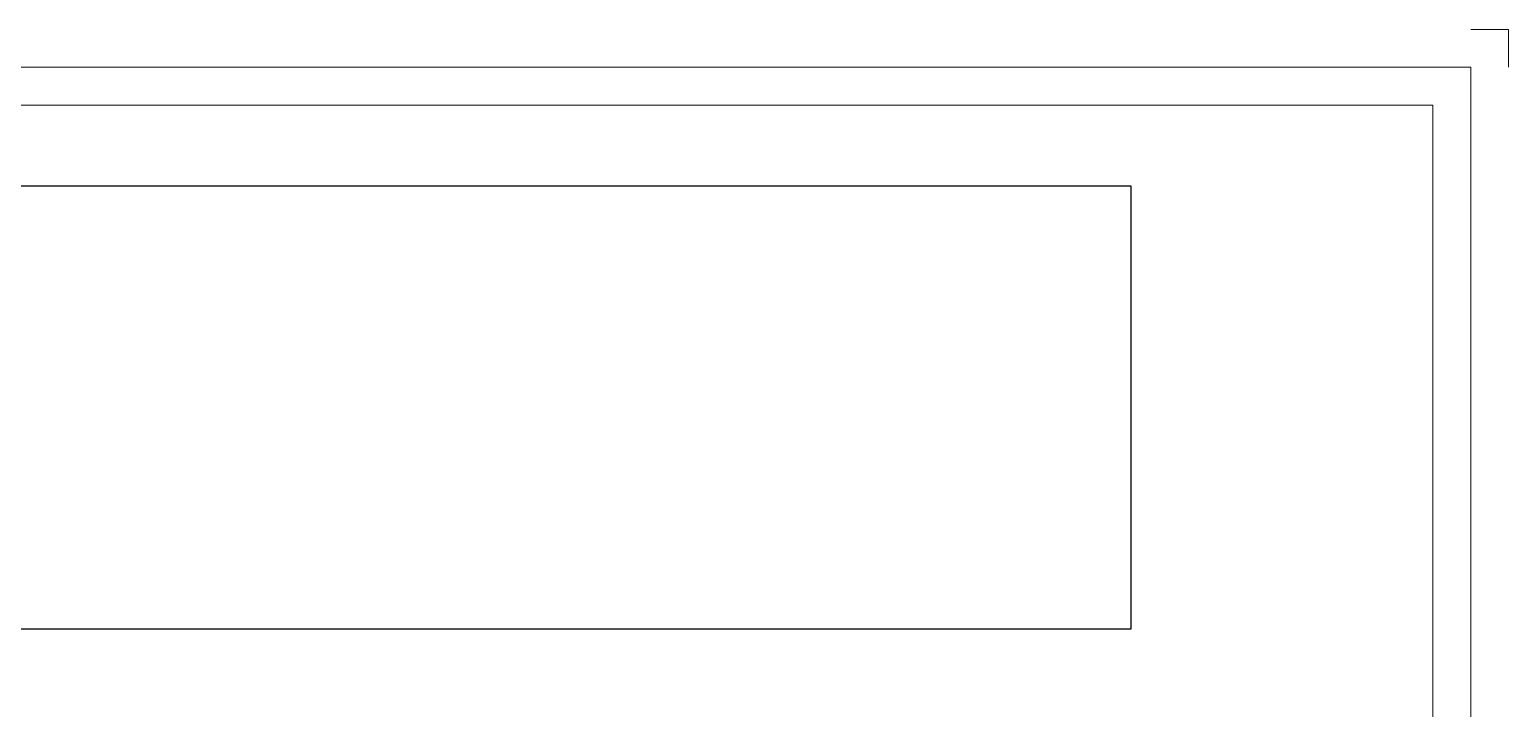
# Model space of a CAD drawing. Header units: inches. Extents: x 0 to 297, y 0 to 210.
# Drawn here: x 100.9 to 297, y 120.1 to 210 of the extents above; entities that cross this region are included whole.
import ezdxf
from ezdxf.enums import TextEntityAlignment as Align

# ---------------------------------------------------------------- set-up
doc = ezdxf.new("R2010")
doc.units = ezdxf.units.IN
doc.header["$MEASUREMENT"] = 0
doc.layers.add('图框', color=7, linetype='Continuous')
doc.styles.add('样式 1', font='simsunb.ttf')

# ---------------------------------------------------------------- blocks, each defined once
blk = doc.blocks.new('TYFrame_XT')
at = {"layer": '图框', "lineweight": 9}
for p, q in [((292, 210), (297, 210)), ((292, 210), (297, 210)), ((292, 210), (297, 210)), ((292, 210), (297, 210)), ((292, 210), (297, 210)), ((292, 210), (297, 210)), ((292, 210), (297, 210)), ((292, 210), (297, 210)), ((297, 205), (297, 210)), ((297, 205), (297, 210)), ((297, 205), (297, 210)), ((297, 205), (297, 210)), ((297, 205), (297, 210)), ((297, 205), (297, 210)), ((297, 205), (297, 210)), ((297, 205), (297, 210)), ((5, 205), (292, 205)), ((292, 205), (292, 5)), ((10, 200), (287, 200)), ((282, 200), (287, 200)), ((287, 200), (287, 10)), ((287, 195), (287, 200))]:
    blk.add_line(p, q, dxfattribs=at)
at = {"layer": '图框', "style": '样式 1'}
for tag, p in [('设计', (186.18, 37.5)), ('冷却', (222.23, 37.52)), ('涂层', (224.34, 31.44)), ('刀具名称', (254.7, 31.77)), ('审核', (186.14, 29.88)), ('厚度', (224.33, 27.78)), ('刀具材料', (222.45, 21.55)), ('规格型号', (265.45, 21.22)), ('日期', (186.42, 13.79)), ('被加工材料', (222.74, 13.91)), ('客户名称', (265.45, 13.31))]:
    blk.add_attdef(tag, text='', height=1.73, dxfattribs=at).set_placement(p, align=Align.MIDDLE_CENTER)

msp = doc.modelspace()

# ---------------------------------------------------------------- linework, layer by layer
at = {"color": 1}
msp.add_lwpolyline([(15.8611, 189.285), (246.9504, 189.285), (246.9504, 130.539), (15.8611, 130.539)], close=True, dxfattribs=at)

# ---------------------------------------------------------------- block references
at = {"color": 0}
msp.add_blockref('TYFrame_XT', (0, 0), dxfattribs=at)

doc.saveas('drawing.dxf')
